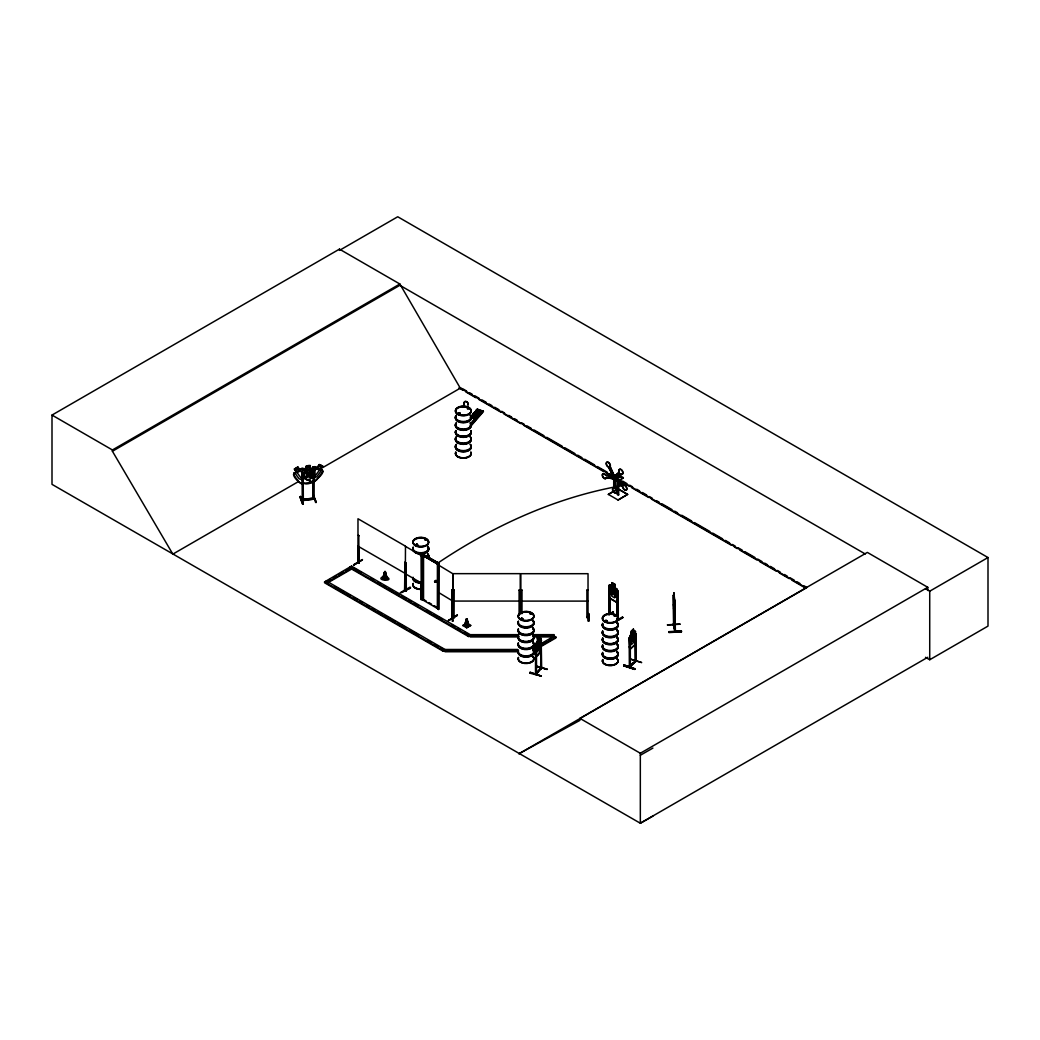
<?xml version="1.0" encoding="UTF-8"?>
<svg xmlns="http://www.w3.org/2000/svg" width="1040" height="1040" viewBox="0 0 1040 1040"><rect width="100%" height="100%" fill="white"/><g stroke="black" fill="none" stroke-linecap="round" stroke-linejoin="round"><path stroke-width="1.5" d="M613.964 487.825L613.47 487.942A2.795 1.638 59.5 0 0 612.95 491.101A2.795 1.638 59.5 0 0 616.005 492.83A2.795 1.638 59.5 0 0 615.472 489.073L615.225 479.492L613.73 478.647L613.73 487.968L613.73 478.647M613.717 487.799A2.795 1.638 59.5 0 0 613.184 490.945A2.795 1.638 59.5 0 0 616.252 492.687A2.795 1.638 59.5 0 0 615.719 488.93L615.472 479.349L622.739 487.149A2.795 1.638 59.5 0 0 625.443 490.321A2.795 1.638 59.5 0 0 626.392 487.526A2.795 1.638 59.5 0 0 623.363 485.329L615.667 478.049L614.952 479.557M536.588 672.906L535.47 673.348L536.484 672.867M541.697 667.082L540.618 667.654M384.917 574.223L385.008 571.519L387.27 578.11L385.229 579.501L382.798 578.331L385.008 571.519M673.426 624.78L674.908 631.852L674.752 600.34L674.661 608.777L674.271 603.447C673.621 613.743 673.959 584.831 674.271 601.913L674.505 600.093L674.817 631.709M674.219 624.234L674.102 625.326M674.726 631.15L675.402 631.8L674.765 603.707L675.324 604.331M674.765 611.442L674.609 613.977L674.895 611.338M612.69 478.569L606.203 477.815A2.795 1.638 59.5 0 1 603.499 477.919A2.795 1.638 59.5 0 1 602.55 474.058A2.795 1.638 59.5 0 1 605.592 475.293L613.535 477.126L614.237 478.868M606.476 477.373L606.45 477.659A2.795 1.638 59.5 0 1 603.746 477.776A2.795 1.638 59.5 0 1 602.797 473.915A2.795 1.638 59.5 0 1 605.826 475.137L613.769 476.983L608.361 467.09A2.795 1.638 59.5 0 1 606.151 463.411A2.795 1.638 59.5 0 1 608.634 462.761A2.795 1.638 59.5 0 1 609.973 466.661L614.809 476.801L613.353 477.269M679.991 624.052L667.459 624.832M384.085 579.384L384.683 571.753L382.798 578.331M465.842 626.6L466.583 618.761L469.027 625.313L466.986 626.704L464.568 625.534L466.44 618.956M635.375 661.102L629.759 665.652M357.981 561.847L358.761 562.367M357.89 562.783L359.099 563.121L359.099 546.585M359.19 563.173C357.708 559.507 359.866 564.655 357.981 562.848L357.981 518.752L405.483 546.182L405.379 564.083M406.146 590.811L404.599 589.849L404.976 562.198L405.795 562.666L405.08 563.186L405.08 590.72L406.302 590.902L404.989 589.55L404.989 590.551M451.984 617.331C452.257 619.112 450.905 615.225 454.246 616.785M452.075 616.382L452.933 616.733M453.193 616.447L452.881 617.812L452.881 573.768L438.867 565.279M540.982 647.634L540.423 651.534L536.081 656.422M541.164 647.621C538.876 659.646 532.922 658.632 535.457 644.865M608.985 613.964L610.142 614.12M608.946 614.874L608.894 585.494L609.921 584.766L616.694 588.783L617.669 590.538L617.76 619.97L617.227 618.267M633.503 632.476L633.386 629.057L633.438 632.658L634.946 631.072L629.174 637.728L629.889 649.441L634.959 644.67L635.609 640.679M673.608 624.338L673.517 623.623L673.673 624.429M675.376 631.67L673.543 623.701M529.789 673.14L541.32 676.117L530.101 672.256L529.789 673.166M541.281 676.026L530.075 672.334M384.826 571.558L383.006 577.668M465.777 622.96L466.583 618.761L464.568 625.534M623.714 665.782L624.065 664.885L634.894 669.175L623.714 665.782L634.556 669.448M624.026 664.976L634.868 668.642M383.201 578.955L384.735 571.844M464.958 626.158L466.505 619.047M415.415 544.934L416.845 544.115M416.247 545.324L416.208 544.388M417.482 544.596L415.532 544.986M417.807 545.116L416.819 544.18M425.503 539.669L424.814 540.059M425.737 539.526L425.126 539.383M426.075 539.968L425.698 539.383M457.938 413.686L458.965 412.919M458.432 413.803L459.81 413.127M459.693 413.998L460.018 413.348M467.259 408.616L468.546 408.59L467.766 408.226M522.392 619.268L522.587 618.501M523.042 619.138L521.443 618.189M530.556 613.977L530.049 614.081M530.27 613.496L530.933 613.782L530.452 613.301M531.258 613.678L530.738 613.314M606.099 620.334C608.608 622.557 603.031 620.425 606.71 620.49M606.099 621.543L605.371 620.646M606.632 621.075L605.878 620.516M615.472 616.226C616.109 615.186 613.47 617.071 614.718 615.472M614.796 615.459L614.289 615.823M614.64 616.161L614.445 616.174M301.899 484.107C298.818 481.663 292.604 477.698 293.891 473.161L296.283 471.731L294.294 469.04L297.804 466.947L299.832 469.716L302.068 468.286L304.044 468.572L305.825 470.977M293.501 474.864L293.917 473.239M385.385 571.714L386.321 579.28M673.413 595.283L673.673 625.43L673.413 595.283C674.96 602.251 673.777 586.261 673.647 596.57M615.667 478.049L615.199 479.414L622.986 487.006A2.795 1.638 59.5 0 0 625.69 490.178A2.795 1.638 59.5 0 0 626.639 487.383A2.795 1.638 59.5 0 0 623.61 485.173L623.181 485.459A695.266 461.851 -70 0 0 437.372 563.381M536.406 650.104L537.342 651.742L539.097 649.753L540.046 645.996L540.046 639.704L539.097 639.639C543.582 634.985 534.703 643.097 535.522 644.93L535.522 674.414L541.19 667.94M535.522 644.93L537.459 641.654L537.277 638.209L539.162 636.077L539.097 639.639L539.279 636.116M314.223 478.738L313.014 482.157L303.719 483.301M310.427 470.431L308.386 473.655C306.865 469.079 302.042 470.483 307.515 474.552L304.837 478.881L312.884 467.142L314.782 466.609L317.057 467.701L319.319 464.49L322.673 466.063L319.371 464.711L317.083 467.779L314.665 468.052L310.388 473.772L310.219 476.97L313.326 478.374L316.823 476.671L321.1 470.951L320.203 469.183L322.647 465.985M305.682 478.881L306.891 475.475M613.379 591.045L610.974 586.56L612.807 591.474C608.79 593.515 612.404 597.272 613.431 592.579L615.81 597.285L614.016 592.189C618.813 587.327 612.703 589.173 613.197 590.525M616.59 602.225L617.565 599.534L617.565 590.525M617.669 599.469L616.668 602.381L609.804 598.416L608.894 594.542M612.963 611.858L609.154 614.081M353.561 564.733L362.466 559.546L353.626 565.292M353.535 565.149L362.388 559.975M400.218 592.748L410.15 587.067M302.653 504.153L299.988 496.964L302.653 504.127L303.329 503.49L302.705 504.075M300.534 496.444L303.264 503.516M300.508 496.886L303.329 504.062M540.579 668.59L541.697 668.083L540.618 667.94L536.549 673.088M633.503 629.096L631.28 631.111L630.292 636.688L630.357 666.861M404.716 589.888L405.054 588.575L404.573 589.03M301.925 499.395L314.314 498.069L314.158 499.109L302.172 500.682L301.925 499.395L301.925 500.383L314.184 499.083M452.933 620.672L452.27 621.244L452.803 613.834M452.803 613.457L452.972 621.244M618.072 618.787L618.059 618.683A7.813 4.511 0 0 0 606.359 614.796A7.813 4.511 0 0 0 606.359 622.596A7.813 4.511 0 0 0 618.072 618.696L617.981 618.696M630.331 665.782L629.252 666.185L635.713 660.998L629.252 667.186L629.915 666.289M540.618 668.655L541.203 640.575L541.645 668.226L535.912 674.518L536.484 673.868M674.752 630.708L675.285 630.162M434.577 581.295L436.137 581.893L436.215 580.84M435.929 580.372C434.694 582.218 438.165 581.217 435.89 580.476M436.267 581.178L436.319 581.607M422.617 599.989L422.617 555.191L437.697 563.888L437.645 608.829L438.867 609.375L438.867 563.212L421.07 553.384L421.265 599.651L422.721 600.041L422.721 555.36L437.606 563.953M457.99 413.504L458.783 412.971M458.51 413.127L458.51 413.907L459.771 413.92M460.213 414.037L460.148 413.244M467.506 408.759L468.611 408.707L468.117 408.057M416.247 544.973L416.624 544.323M415.805 544.947L417.001 544.57M605.111 620.659L605.046 621.452M322.738 471.614L316.667 479.869L313.339 482.469L305.526 478.946L313.339 482.469M614.562 476.944L610.22 466.518A2.795 1.638 59.5 0 0 608.881 462.618A2.795 1.638 59.5 0 0 606.398 463.268A2.795 1.638 59.5 0 0 608.608 466.947L613.6 477.126M462.787 407.355A4.199 3.068 40.6 0 1 464.165 406.497L464.282 402.662A2.093 1.534 40.6 0 1 466.167 401.479A2.093 1.534 40.6 0 1 468.039 403.741L467.922 407.576A4.199 3.068 40.6 0 1 468.702 408.343M464.165 406.497L464.282 402.662M467.922 403.871L468.039 403.741A2.093 1.534 40.6 0 0 466.05 401.622A2.093 1.534 40.6 0 0 464.165 402.792M467.922 407.576L468.039 407.433A4.199 3.068 40.6 0 1 468.819 408.2M471.9 415.467L477.542 417.43L471.9 415.467L470.366 417.261L476.008 419.224L470.366 417.612M473.265 413.881C489.047 416.624 467.649 416.429 474.812 412.087L480.454 414.05L474.812 412.087M475.839 410.891C491.608 413.647 470.223 413.439 477.373 409.097L483.015 411.073L470.496 425.49L483.015 410.709M470.899 416.832L477.373 409.461L483.47 411.58L470.197 426.855M471.016 416.858L477.373 409.097M471.627 417.027L476.671 411.151M471.731 417.053L476.814 411.164M470.392 419.185L477.451 410.943M470.34 419.367L477.516 411.164M470.704 419.692L477.906 411.476M470.405 423.995L480.909 411.918M470.756 423.865L480.974 412.139M470.119 425.373L481.364 412.438M470.964 425.386L483.015 411.047M539.227 636.298L537.277 638.209M536.107 646.334L536.094 674.401M541.593 640.692L540.683 641.16M535.847 666.341L547.378 669.292L536.172 665.951M303.16 499.226L303.225 500.513L303.16 482.482M452.92 616.486L454.324 616.733M520.858 613.665L520.858 573.69L588.029 573.69L588.029 617.773C586.105 616.98 587.496 615.888 587.99 616.798M614.302 476.918L619.203 471.588A2.795 1.638 59.5 0 1 620.555 469.209A2.795 1.638 59.5 0 1 623.025 472.667A2.795 1.638 59.5 0 1 620.828 473.85L615.524 478.608L614.549 476.775M620.568 473.629L615.524 478.608M629.915 635.817L631.462 634.569L631.397 631.15L633.438 629.278M629.941 639.197L629.746 667.381L636.025 661.193L636.025 633.763L635.076 634.205L635.57 661.713M636.025 633.763L635.076 634.205M629.889 649.441L634.959 644.67M630.487 659.204L641.68 662.571L630.578 659.048M635.648 633.633L635.544 661.791L636.09 660.127L634.998 660.686M303.667 469.807L302.276 471.263C302.12 480.805 300.378 486.98 313.144 482.326C314.509 478.374 316.667 471.523 313.079 468.65L303.667 469.807L302.406 471.289L302.406 480.285M460.018 414.18L459.693 413.036L458.302 413.348M415.493 544.817L416.312 545.61L417.612 545.142M522.847 619.164L521.547 619.632L520.728 618.839M605.566 620.451L604.916 621.283M606.697 621.335L606.918 620.633M606.632 621.426L607.074 620.659M606.957 621.595L607.191 620.815M614.692 616.109L615.42 616.096M313.313 482.248C316.277 479.622 327.951 471.237 320.164 469.105M608.998 585.598L609.973 584.909M541.125 668.694L541.047 638.534L541.242 668.668M536.107 672.763L535.912 674.518M310.492 470.34L311.766 470.275L309.192 474.318C314.834 478.569 309.868 479.999 308.321 475.176L305.422 478.881M454.194 590.057L453.05 590.057L454.194 590.057L454.064 617.812L454.064 616.408M586.885 590.109L588.029 590.356L586.885 590.109L586.898 617.773L588.12 617.487M587.99 617.799L587.99 616.499M466.648 619.125L468.819 625.963M464.763 624.871L465.504 624.364M306.306 466.193C317.265 465.725 302.12 463.619 306.449 469.664L304.395 470.964L304.395 477.256L306.423 479.713L310.193 479.245L312.208 476.294L312.208 469.989L310.193 469.118L310.193 465.738M482.339 411.281L481.975 410.956M629.863 667.264L629.733 639.899M675.402 630.799L673.673 624.715L674.817 630.708M297.791 467.181L294.502 469.144L296.491 471.835L295.399 473.772L299.117 478.803L302.458 479.895M294.034 473.304L302.107 468.351M619.346 471.939L618.969 471.731A2.795 1.638 59.5 0 1 620.308 469.352A2.795 1.638 59.5 0 1 622.791 472.81A2.795 1.638 59.5 0 1 620.581 473.993L620.321 473.772M613.899 476.138L617.201 474.188L617.201 474.903M618.774 473.213L617.435 474.006L619.437 475.137L620.776 474.344L620.776 476.762M623.337 477.646L618.93 480.961L623.337 477.646L621.27 476.476L619.437 477.555L619.437 475.137M608.309 494.507L617.851 488.878L627.601 494.39L617.851 488.735L608.309 494.364L618.059 500.019L627.601 494.39L618.059 500.019M623.428 485.316L615.42 478.192M358.293 535.236L359.099 535.704M405.821 591.071L406.198 563.472L405.379 563.004M404.573 589.745L405.288 589.368M404.677 589.81L405.379 589.433M401.362 592.709L410.644 587.86L401.362 592.332M452.075 589.966L451.763 617.604L452.075 589.966L452.881 590.421L452.595 618.098L452.673 617.084M457.262 614.848L448.396 620.581L457.366 615.407M448.396 620.581L457.301 615.303M652.912 816.075L640.328 823.238L52 484.354L52 415.077L339.443 249.132L399.867 284.011L460.291 388.167L613.587 476.671M52 415.077L112.424 449.969L399.867 284.011M173.524 553.735L172.835 554.125L112.424 451.256L399.867 285.298L865.267 553.995M172.835 554.125L298.623 481.494M319.709 469.326L460.967 387.777M518.661 634.66L470.223 634.66L351.481 566.111L324.571 581.919L324.571 582.777L443.313 651.326L445.042 650.325M330.421 579.306L326.222 581.724L326.222 580.879L445.042 649.48L517.712 649.48M333.203 577.694L335.998 576.082M338.793 574.47L342.992 572.052M345.787 570.44L348.582 568.828M384.878 575.939C371.696 580.437 396.526 582.361 386.451 576.667M438.867 563.212L421.07 553.384M421.07 599.547L421.681 582.036M465.374 623.87L462.839 625.599M465.374 623.961L462.839 625.43L466.648 627.796L470.743 625.339M349.752 567.957L349.752 567.112L468.494 635.661L470.223 634.66L470.223 636.935L518.661 636.935M324.571 581.919L443.313 650.468L445.042 649.48L445.042 651.742L517.712 651.742M351.143 568.763L468.494 636.519L470.223 635.518L464.633 632.294M608.894 585.494L608.998 594.581M609.258 587.275L610.064 587.743M614.744 587.665L614.835 584.233L614.64 587.717L616.109 589.693L616.109 595.985L614.64 597.844L611.923 596.271L610.454 592.722L610.454 586.43L611.923 586.144L612.014 582.712L614.64 584.35M616.629 588.757L617.669 590.538M616.863 616.226L617.175 591.851L617.968 592.306L618.072 619.788L617.175 619.268L617.929 619.658M617.968 592.306L616.863 592.033M533.234 648.18L536.029 646.555M541.619 643.331L554.19 636.077L555.919 637.078L555.919 637.936L541.957 645.996M543.01 643.383L545.805 641.771M548.6 640.159L551.395 638.547M533.572 649.974L536.367 648.362M541.957 645.138L555.919 637.078M533.572 650.832L536.367 649.22M609.518 614.224L613.34 612.027M609.648 614.367L613.457 612.17M617.279 619.671L622.427 617.201M617.734 620.438L622.856 617.565M617.773 620.529L622.856 617.591L622.414 616.785M519.48 753.467L579.904 720.369L579.904 718.367L867.347 552.409L927.771 587.301L927.771 590.473M518.804 753.857L806.26 587.899L619.203 479.908M579.904 718.367L640.328 753.259L927.771 587.301M925.509 588.77L929.721 591.201L988 557.544L988 626.106L929.721 659.75L925.496 657.319M927.771 657.28L640.328 823.238L640.328 753.259M426.218 601.042L423.54 599.482L423.54 554.97L422.76 555.425L437.463 564.031L438.243 563.576M423.54 599.482L422.76 599.924L437.463 608.53L438.243 608.088M640.328 755.248L652.912 748.085M458.029 413.569L459.966 414.037M521.495 618.241L521.04 618.969M531.089 614.029L530.322 613.613M522.431 619.411L522.236 618.241M606.892 621.452L605.111 621.309M535.899 666.185L547.118 669.5M312.988 467.311L314.756 466.726L322.413 470.171L322.764 471.692M620.334 475.254L620.334 474.5M303.329 500.526L303.16 472.81L302.055 472.953L302.289 500.643M313.105 497.926L314.093 498.173M314.093 497.835L314.262 499.122M417.053 545.025L416.026 544.947M521.664 618.202L520.689 619.138M384.878 571.922L387.062 578.76M405.912 591.136L405.522 589.459M303.264 473.057L302.055 472.953M312.91 494.819L316.316 502.385L315.627 502.489L313.079 495.3M299.936 497.055L300.612 496.392M312.91 495.391L313.599 495.287L316.316 502.411M312.858 498.277L302.068 499.668M303.758 470.002L306.449 469.664M478.166 410.111L478.92 410.293M629.876 666.627L630.006 665.561M435.149 582.296L435.422 580.658L436.332 581.139M522.08 619.32L521.3 619.411M674.102 597.896L673.543 597.272L674.115 625.404M673.686 608.4L673.543 604.318L674.752 613.977M667.485 625.014L680.004 624.208M668.863 631.67L681.395 630.916L668.863 632.242L681.46 631.813L668.941 632.567M302.198 469.716L299.78 469.872L297.752 467.103M618.696 494.845L617.448 494.143L618.696 494.845L618.696 479.791M519.09 590.07L520.234 590.317L519.09 590.07L519.09 615.186M521.989 590.096L520.858 590.096L521.989 590.096L521.989 613.665M452.192 613.977L452.881 613.977M588.289 621.14L588.289 613.938M588.12 614.016L588.822 614.016M453.05 617.487L454.194 617.734L453.063 617.734M453.063 601.068L520.234 601.068M520.858 601.107L588.029 601.107M466.648 627.796L470.743 625.508L466.947 623.142M533.195 634.66L554.19 634.66L554.19 636.935L533.195 636.935M470.223 636.077L518.661 636.077M533.195 636.077L554.19 636.077M445.042 650.884L517.712 650.884M416.624 544.167L417.495 544.44M521.859 619.047L521.118 618.618M633.321 632.619L634.374 632.71L634.374 639.015L633.321 642.733L631.345 644.657L630.292 642.98M313.001 498.277L313.235 499.278L312.988 481.234M606.229 477.516L613.99 479.024M458.965 413.764L458.341 413.699M522.392 618.657L521.209 618.748L521.664 619.385M452.881 617.812L453.063 573.651L520.234 573.651L520.234 613.626M537.277 641.576L536.406 643.799L536.549 673.972M635.492 631.592L635.44 661.752M629.174 637.728L629.356 667.186L629.317 666.081M617.227 619.268L617.253 618.228M617.526 619.892L616.863 619.45M385.983 577.044L387.27 578.11M467.74 624.247L469.027 625.313M620.88 476.97L623.337 478.361M616.473 478.855L618.93 480.246M404.677 562.38L405.483 562.848M405.08 563.186L405.886 563.641M451.763 590.148L452.569 590.603M359.177 562.081L357.89 561.795L358.605 563.303M405.34 589.238L404.716 588.887M359.112 563.095L358.293 562.666L358.293 546.117M452.881 616.811L452.205 616.408L452.205 617.409M405.379 590.421L406.198 590.889M988 557.544L397.735 216.762L339.443 250.406L339.443 249.132M462.371 388.583L466.596 391.027M469.404 392.639L472.212 394.264M475.033 395.889L479.245 398.333M482.066 399.958L486.278 402.389M489.086 404.014L491.907 405.639M494.715 407.264L498.94 409.695M501.748 411.32L504.556 412.945M508.781 415.376L511.589 417.001M514.41 418.626L517.218 420.251M521.443 422.682L524.251 424.307M527.059 425.932L531.284 428.376M534.092 430.001L543.946 435.682M546.754 437.307L562.224 446.238M565.032 447.863L574.886 453.544M577.694 455.169L581.906 457.6M584.727 459.225L594.568 464.906M597.376 466.531L607.23 472.212M610.038 473.837L612.846 475.462M622.7 481.143L626.912 483.587M629.733 485.212L632.541 486.837M636.766 489.268L639.574 490.893M642.382 492.518L646.607 494.949M649.415 496.574L652.236 498.199M656.448 500.63L659.256 502.255M662.077 503.88L671.918 509.561M674.726 511.186L677.547 512.811M681.759 515.255L691.613 520.936M694.421 522.561L709.891 531.492M712.699 533.117L722.553 538.798M725.361 540.423L729.586 542.854M732.394 544.479L735.202 546.104M738.023 547.729L742.235 550.16M745.056 551.785L754.897 557.466M757.705 559.091L761.93 561.535M764.738 563.16L767.546 564.785M770.367 566.397L774.579 568.841M777.4 570.466L780.208 572.091M784.433 574.522L787.241 576.147M790.049 577.772L794.274 580.203M797.082 581.828L799.903 583.453M804.115 585.884L806.936 587.509M458.9 387.933L463.112 390.364M465.92 391.989L475.761 397.67M478.569 399.295L501.059 412.269M503.867 413.894L520.741 423.631M523.549 425.256L603.655 471.51M606.463 473.135L610.688 475.566M620.516 481.247L628.953 486.109M631.761 487.734L648.635 497.471M651.443 499.096L731.549 545.35M734.357 546.975L737.178 548.587M739.986 550.212L756.847 559.949M759.655 561.574L776.529 571.311M779.337 572.936L789.178 578.617M791.986 580.242L806.039 588.354M614.835 584.233L611.819 582.608L611.923 586.144M609.973 598.286L616.694 602.173M357.981 546.182L405.483 573.599M352.885 567.775L361.257 572.611M371.046 578.253L373.828 579.865M378.027 582.283L380.822 583.895M383.617 585.507L386.412 587.132M389.207 588.744L393.393 591.162M396.188 592.774L398.983 594.386M401.778 595.998L405.964 598.416M408.759 600.028L411.554 601.64M414.349 603.252L418.535 605.683M426.92 610.519L431.106 612.937M433.901 614.549L442.286 619.385M452.062 625.04L454.857 626.652M457.652 628.264L460.447 629.876M334.685 586.612L344.461 592.254M347.256 593.879L350.051 595.491M354.237 597.909L357.032 599.521M359.827 601.133L362.622 602.745M366.821 605.163L369.616 606.775M372.398 608.387L375.193 609.999M377.988 611.611L382.187 614.042M384.982 615.654L394.758 621.296M397.553 622.908L405.925 627.744M410.124 630.162L418.509 635.011M428.285 640.653L431.08 642.265M435.266 644.683L438.061 646.295M440.856 647.907L443.651 649.519M405.379 546.338L421.07 555.451M405.379 573.768L421.07 582.881M427.557 557.323L430.222 558.883M432.9 560.456L436.904 562.796M434.915 582.153L435.357 581.503L434.577 581.581M428.896 602.602L431.561 604.175M434.239 605.735L436.904 607.295M438.867 592.657L452.881 601.146M301.925 483.964L298.844 482.079M634.829 631.033L635.544 631.735M540.449 638.001L541.099 638.69M636.09 661.128L636.09 660.127M435.019 582.153L434.642 581.49M303.927 468.598L305.721 471.068M302.302 473.278L300.443 470.769L297.154 472.732L300.872 477.75M293.618 474.76L298.948 482.001M314.093 471.419L313.079 471.796L313.079 499.226M312.884 467.142L306.748 475.358M306.306 469.573L306.28 466.115M629.239 646.711L630.019 649.48M467.09 618.813L468.624 624.676M385.333 571.61L386.867 577.473M535.392 653.952L536.042 656.578M673.998 593.06L674.297 608.972L673.647 602.875M681.46 631.839L681.382 630.864M673.868 593.073L674.739 600.418M673.959 594.217L674.219 595.647M673.556 594.828L674.609 600.431M673.556 608.361L674.609 613.977M466.999 619.099L468.078 626.483M385.19 571.545L385.775 575.666M466.83 619.138L466.986 626.704M385.06 571.935L385.229 579.501M588.146 613.444L588.38 621.218M929.721 591.201L929.721 659.75M675.207 603.668L675.207 631.098M617.448 480.584L617.461 494.858M617.175 601.523L617.175 614.432M610.064 597.415L610.064 613.548M609.752 587.925L609.752 613.73M609.258 593.736L609.258 614.705M468.494 635.661L468.494 636.519M443.313 650.468L443.313 651.326M438.477 609.596L438.646 563.342L421.681 553.553L421.681 556.725M437.463 564.031L437.463 608.53M421.46 553.163L421.46 556.348M421.46 581.815L421.46 599.313M406.198 563.472L406.289 590.941M358.8 535.886L358.891 563.355M351.481 566.111L351.481 566.969M314.093 499.174L314.223 469.755L313.014 468.767L310.219 469.196L310.323 465.621M112.424 449.969L112.424 451.256M470.223 423.072A7.969 4.602 0 0 1 463.32 429.975A7.969 4.602 0 0 1 456.43 423.072M470.886 430.534A7.826 4.511 0 0 1 463.32 436.228A7.826 4.511 0 0 1 455.767 430.534M470.223 415.506A7.969 4.602 0 0 1 463.32 422.409A7.969 4.602 0 0 1 456.43 415.506M470.223 422.682A7.969 4.602 0 0 1 463.32 429.585A7.969 4.602 0 0 1 456.43 422.682M470.223 415.116A7.969 4.602 0 0 1 463.32 422.019A7.969 4.602 0 0 1 456.43 415.116M470.912 415.805A7.852 4.537 0 0 1 463.32 421.512A7.852 4.537 0 0 1 455.741 415.805M457.769 413.777A7.852 4.537 0 0 1 459.394 413.049M470.912 417.079A7.852 4.537 0 0 1 463.32 422.786A7.852 4.537 0 0 1 455.741 417.079M470.912 424.645A7.852 4.537 0 0 1 463.32 430.352A7.852 4.537 0 0 1 455.741 424.645M470.899 423.371A7.839 4.524 0 0 1 463.32 429.078A7.839 4.524 0 0 1 455.754 423.371M470.912 430.95A7.852 4.537 0 0 1 463.32 436.67A7.852 4.537 0 0 1 455.741 430.95M470.925 430.716A7.865 4.55 0 0 1 463.32 436.436A7.865 4.55 0 0 1 455.728 430.716M470.223 444.639A7.969 4.602 0 0 1 463.32 451.542A7.969 4.602 0 0 1 456.43 444.639M470.899 431.678A7.839 4.524 0 0 1 463.32 437.372A7.839 4.524 0 0 1 455.754 431.678M470.899 452.114A7.839 4.524 0 0 1 463.32 457.821A7.839 4.524 0 0 1 455.754 452.114M470.925 431.275A7.865 4.55 0 0 1 463.32 436.995A7.865 4.55 0 0 1 455.728 431.275M470.223 437.073A7.969 4.602 0 0 1 463.32 443.976A7.969 4.602 0 0 1 456.43 437.073M470.223 444.249A7.969 4.602 0 0 1 463.32 451.152A7.969 4.602 0 0 1 456.43 444.249M470.223 436.683A7.969 4.602 0 0 1 463.32 443.586A7.969 4.602 0 0 1 456.43 436.683M470.912 438.646A7.852 4.537 0 0 1 463.32 444.353A7.852 4.537 0 0 1 455.741 438.646M470.912 437.372A7.852 4.537 0 0 1 463.32 443.079A7.852 4.537 0 0 1 455.741 437.372M470.912 446.212A7.852 4.537 0 0 1 463.32 451.919A7.852 4.537 0 0 1 455.741 446.212M470.899 444.938A7.839 4.524 0 0 1 463.32 450.632A7.839 4.524 0 0 1 455.754 444.938M470.912 452.517A7.852 4.537 0 0 1 463.32 458.237A7.852 4.537 0 0 1 455.741 452.517M470.925 452.296A7.865 4.55 0 0 1 463.32 458.016A7.865 4.55 0 0 1 455.728 452.296M462.904 407.225A4.199 3.068 40.6 0 1 464.282 406.367M427.583 547.235A7.839 4.524 0 0 1 425.568 553.085A7.839 4.524 0 0 1 415.246 552.695M413.998 551.759A7.839 4.524 0 0 1 413.218 548.327M427.596 545.961A7.852 4.537 0 0 1 421.824 552.721A7.852 4.537 0 0 1 413.205 547.053M427.687 546.754A7.969 4.602 0 0 1 425.646 552.708A7.969 4.602 0 0 1 415.155 552.305M413.894 551.356A7.969 4.602 0 0 1 413.101 547.872M427.687 546.364A7.969 4.602 0 0 1 421.837 553.228A7.969 4.602 0 0 1 413.101 547.482M427.687 553.93A7.969 4.602 0 0 1 428.48 557.427M427.596 553.527A7.852 4.537 0 0 1 427.596 558.064M427.687 554.32A7.969 4.602 0 0 1 428.48 557.817M427.583 554.801A7.839 4.524 0 0 1 428.363 558.233M422.812 588.887A7.826 4.511 0 0 1 413.231 583.362M422.825 582.998A7.839 4.524 0 0 1 413.218 577.46M422.812 589.329A7.826 4.511 0 0 1 413.231 583.804M422.851 582.634A7.969 4.602 0 0 1 412.828 578.188M422.851 582.244A7.969 4.602 0 0 1 412.828 577.798M418.769 581.737A7.839 4.524 0 0 1 412.958 577.356M422.825 589.108A7.865 4.55 0 0 1 413.192 583.544M532.818 634.725A7.839 4.524 0 0 1 527.046 641.485A7.839 4.524 0 0 1 518.453 635.817M532.831 621.244A7.852 4.537 0 0 1 527.059 628.017A7.852 4.537 0 0 1 518.44 622.349M532.831 619.983A7.852 4.537 0 0 1 527.059 626.743A7.852 4.537 0 0 1 518.44 621.075M532.818 628.823A7.839 4.524 0 0 1 527.046 635.57A7.839 4.524 0 0 1 518.453 629.915M532.922 628.342A7.969 4.602 0 0 1 527.072 635.206A7.969 4.602 0 0 1 518.336 629.46M532.922 627.952A7.969 4.602 0 0 1 527.072 634.816A7.969 4.602 0 0 1 518.336 629.07M532.818 627.549A7.839 4.524 0 0 1 527.046 634.309A7.839 4.524 0 0 1 518.453 628.641M532.922 620.776A7.969 4.602 0 0 1 527.072 627.64A7.969 4.602 0 0 1 518.336 621.894M532.922 620.386A7.969 4.602 0 0 1 527.072 627.25A7.969 4.602 0 0 1 518.336 621.504M532.805 635.167A7.826 4.511 0 0 1 527.046 641.901A7.826 4.511 0 0 1 518.466 636.259M532.844 634.881A7.865 4.55 0 0 1 527.059 641.667A7.865 4.55 0 0 1 518.427 635.986M532.805 635.869A7.826 4.511 0 0 1 527.046 642.603A7.826 4.511 0 0 1 518.466 636.961M532.818 656.292A7.839 4.524 0 0 1 527.046 663.052A7.839 4.524 0 0 1 518.453 657.384M532.844 635.453A7.865 4.55 0 0 1 527.059 642.239A7.865 4.55 0 0 1 518.427 636.558M532.818 642.824A7.839 4.524 0 0 1 527.046 649.571A7.839 4.524 0 0 1 518.453 643.916M532.831 641.55A7.852 4.537 0 0 1 527.059 648.31A7.852 4.537 0 0 1 518.44 642.642M532.818 650.39A7.839 4.524 0 0 1 527.046 657.137A7.839 4.524 0 0 1 518.453 651.482M532.922 649.909A7.969 4.602 0 0 1 527.072 656.773A7.969 4.602 0 0 1 518.336 651.027M532.922 649.519A7.969 4.602 0 0 1 527.072 656.383A7.969 4.602 0 0 1 518.336 650.637M532.818 649.116A7.839 4.524 0 0 1 527.046 655.876A7.839 4.524 0 0 1 518.453 650.208M532.922 642.343A7.969 4.602 0 0 1 527.072 649.207A7.969 4.602 0 0 1 518.336 643.448M532.922 641.953A7.969 4.602 0 0 1 527.072 648.817A7.969 4.602 0 0 1 518.336 643.071M532.844 656.461A7.865 4.55 0 0 1 527.059 663.247A7.865 4.55 0 0 1 518.427 657.566M532.818 656.747A7.839 4.524 0 0 1 527.046 663.494A7.839 4.524 0 0 1 518.453 657.839M617.019 636.883A7.813 4.511 0 0 1 611.273 643.604A7.813 4.511 0 0 1 602.719 637.975M617.058 623.402A7.852 4.537 0 0 1 611.286 630.162A7.852 4.537 0 0 1 602.667 624.494M617.045 622.128A7.839 4.524 0 0 1 611.286 628.888A7.839 4.524 0 0 1 602.693 623.22M617.058 630.968A7.852 4.537 0 0 1 611.286 637.728A7.852 4.537 0 0 1 602.667 632.06M617.162 630.487A7.969 4.602 0 0 1 611.299 637.351A7.969 4.602 0 0 1 602.563 631.605M617.162 630.097A7.969 4.602 0 0 1 611.299 636.961A7.969 4.602 0 0 1 602.563 631.215M617.058 629.694A7.852 4.537 0 0 1 611.286 636.454A7.852 4.537 0 0 1 602.667 630.786M617.162 622.921A7.969 4.602 0 0 1 611.299 629.785A7.969 4.602 0 0 1 602.563 624.039M617.162 622.531A7.969 4.602 0 0 1 611.299 629.395A7.969 4.602 0 0 1 602.563 623.649M617.045 637.325A7.839 4.524 0 0 1 611.286 644.072A7.839 4.524 0 0 1 602.693 638.417M617.071 637.039A7.865 4.55 0 0 1 611.286 643.812A7.865 4.55 0 0 1 602.654 638.131M617.045 638.001A7.839 4.524 0 0 1 611.286 644.748A7.839 4.524 0 0 1 602.693 639.093M617.032 658.437A7.826 4.511 0 0 1 611.286 665.171A7.826 4.511 0 0 1 602.706 659.529M617.071 637.598A7.865 4.55 0 0 1 611.286 644.384A7.865 4.55 0 0 1 602.654 638.703M617.045 644.969A7.839 4.524 0 0 1 611.286 651.716A7.839 4.524 0 0 1 602.693 646.061M617.045 643.695A7.839 4.524 0 0 1 611.286 650.455A7.839 4.524 0 0 1 602.693 644.787M617.058 652.535A7.852 4.537 0 0 1 611.286 659.295A7.852 4.537 0 0 1 602.667 653.627M617.162 652.054A7.969 4.602 0 0 1 611.299 658.918A7.969 4.602 0 0 1 602.563 653.172M617.162 651.664A7.969 4.602 0 0 1 611.299 658.528A7.969 4.602 0 0 1 602.563 652.782M617.058 651.261A7.852 4.537 0 0 1 611.286 658.021A7.852 4.537 0 0 1 602.667 652.353M617.162 644.488A7.969 4.602 0 0 1 611.299 651.352A7.969 4.602 0 0 1 602.563 645.606M617.162 644.098A7.969 4.602 0 0 1 611.299 650.962A7.969 4.602 0 0 1 602.563 645.216M617.032 658.879A7.826 4.511 0 0 1 611.286 665.613A7.826 4.511 0 0 1 602.706 659.971M617.071 658.606A7.865 4.55 0 0 1 611.286 665.379A7.865 4.55 0 0 1 602.654 659.698M613.717 475.813A2.444 1.43 59.5 0 1 616.577 478.049A2.444 1.43 59.5 0 1 614.978 479.921M536.809 643.565L538.005 646.1L536.757 651.508L538.382 646.399C539.071 650.91 541.385 646.581 538.785 645.203L539.981 640.12L538.408 644.852L537.42 642.915L536.809 643.565M630.734 636.467L632.06 639.041L630.669 644.397L632.489 639.353C633.256 643.89 635.856 639.639 632.931 638.17L634.283 633.139L632.515 637.806L631.449 635.869L630.734 636.467M624.026 665.366L634.894 669.175L624.013 665.431M316.329 468.806L312.052 474.513L315.159 475.917L319.436 470.197L316.329 468.806M319.553 465.478L318.786 466.492L320.788 467.402L321.555 466.375L319.553 465.478M538.785 637.182L537.654 639.574L538.785 637.182M539.097 640.757L537.342 642.746L537.342 649.038L539.097 647.062L539.097 640.757M632.97 630.149L631.696 632.502L632.97 630.149M633.321 633.737L631.345 635.661L631.345 641.953L633.321 640.042L633.321 633.737M297.531 467.987L295.425 469.235L296.088 470.132L298.194 468.884L297.531 467.987M618.579 475.644L617.227 476.437L617.227 478.855L618.579 478.062L618.579 475.644M351.702 568.165L327.951 581.867L327.951 582.725L351.702 569.023L351.702 568.165M309.517 466.388L307.086 466.687L307.086 467.818L309.517 467.519L309.517 466.388M310.193 470.249L306.423 470.704L306.423 477.009L310.193 476.541L310.193 470.249M681.395 631.345L668.876 632.203L681.395 631.345M588.796 613.951L588.887 621.218L588.822 613.99M614.159 584.623L612.404 583.609L612.404 584.74L614.159 585.754L614.159 584.623M614.64 588.848L611.923 587.275L611.923 593.567L614.64 595.14L614.64 588.848M674.297 599.976L673.881 597.766L674.297 606.268L674.297 599.976M459.394 414.557A7.852 4.537 0 0 0 471.185 410.618A7.852 4.537 0 0 0 459.394 406.692A7.852 4.537 0 0 0 459.394 414.557M459.407 415.207A7.826 4.511 0 0 0 471.146 411.294A7.826 4.511 0 0 0 459.407 407.381A7.826 4.511 0 0 0 459.407 415.207M457.756 414.115A7.865 4.55 0 0 0 470.925 412.074A7.865 4.55 0 0 0 461.292 406.51A7.865 4.55 0 0 0 457.756 414.115M473.031 417.768A1.404 0.806 0 0 0 475.319 417.326A1.404 0.806 0 0 0 473.499 416.403A1.404 0.806 0 0 0 473.031 417.768M473.031 417.482A1.404 0.806 0 0 0 475.319 417.04A1.404 0.806 0 0 0 473.499 416.117A1.404 0.806 0 0 0 473.031 417.482M416.858 545.805A7.852 4.537 0 0 0 428.649 541.879A7.852 4.537 0 0 0 416.858 537.94A7.852 4.537 0 0 0 416.858 545.805M416.884 546.429A7.813 4.511 0 0 0 428.597 542.529A7.813 4.511 0 0 0 416.884 538.629A7.813 4.511 0 0 0 416.884 546.429M416.858 546.065A7.865 4.55 0 0 0 428.662 542.126A7.865 4.55 0 0 0 416.858 538.187A7.865 4.55 0 0 0 416.858 546.065M522.093 619.853A7.865 4.55 0 0 0 533.897 615.927A7.865 4.55 0 0 0 522.093 611.988A7.865 4.55 0 0 0 522.093 619.853M522.119 620.451A7.813 4.511 0 0 0 533.832 616.551A7.813 4.511 0 0 0 522.119 612.651A7.813 4.511 0 0 0 522.119 620.451M522.093 620.113A7.865 4.55 0 0 0 533.897 616.174A7.865 4.55 0 0 0 522.093 612.235A7.865 4.55 0 0 0 522.093 620.113M606.346 621.972A7.826 4.511 0 0 0 618.085 618.059A7.826 4.511 0 0 0 606.346 614.146A7.826 4.511 0 0 0 606.346 621.972M604.695 621.53A7.865 4.55 0 0 0 617.864 619.502A7.865 4.55 0 0 0 608.218 613.938A7.865 4.55 0 0 0 604.695 621.53M612.599 477.308A2.444 1.43 59.5 0 0 615.238 480.506A2.444 1.43 59.5 0 0 615.212 477.035A2.444 1.43 59.5 0 0 612.599 477.308"/></g></svg>
